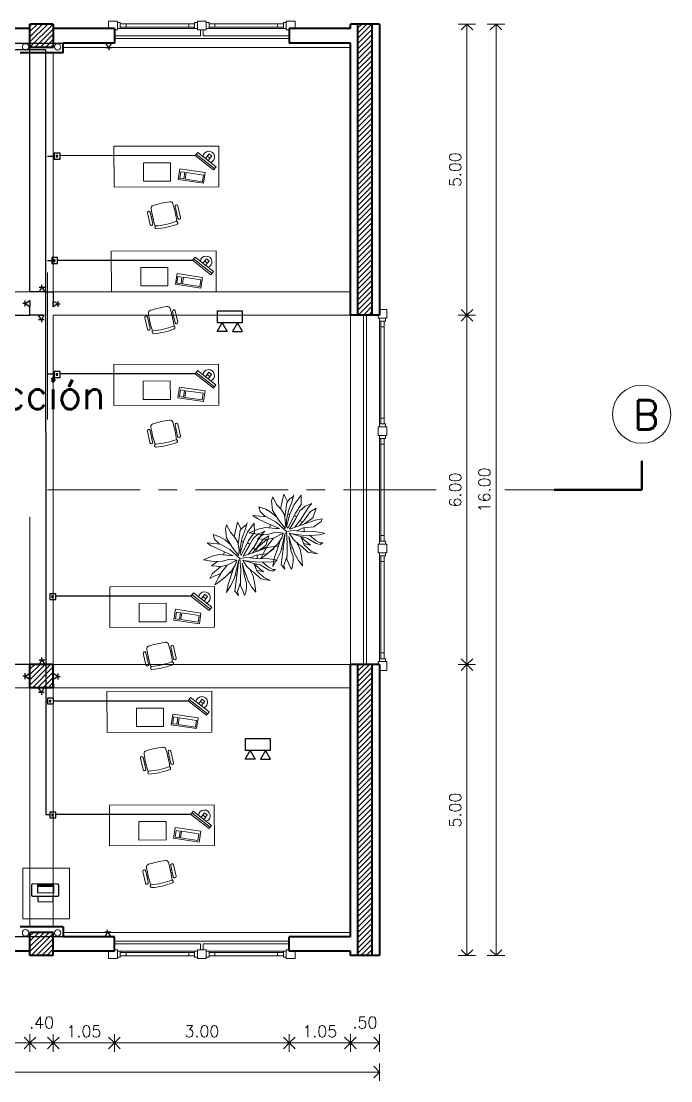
# Model space of a CAD drawing. Extents: x 1009 to 1343, y -172900 to 201.
# Drawn here: x 1128.06 to 1139.21, y 123.59 to 141.79 of the extents above; entities that cross this region are included whole.
import ezdxf

# ---------------------------------------------------------------- set-up
doc = ezdxf.new("R2010")
doc.units = 0
doc.header["$LTSCALE"] = 0.5
doc.linetypes.add('CENTER', pattern=[50.8, 31.75, -6.35, 6.35, -6.35])
doc.layers.get('0').update_dxf_attribs({"linetype": 'CONTINUOUS'})
doc.layers.get('Defpoints').update_dxf_attribs({"linetype": 'CONTINUOUS'})
for name, color, linetype, lineweight in [('Acotaciones', 9, 'CONTINUOUS', 9), ('Carpintería', 55, 'CONTINUOUS', 20), ('Detalles .05', 243, 'CONTINUOUS', 5), ('Detalles 01', 8, 'CONTINUOUS', 9), ('Equipamiento movil', 33, 'CONTINUOUS', 9), ('EQUIPO DE EMERGENCIA', 200, 'CONTINUOUS', 30), ('Muros corte', 7, 'CONTINUOUS', 40), ('Punta 02', 11, 'CONTINUOUS', 20), ('Punta 05', 52, 'CONTINUOUS', 50), ('Tratamiento pisos', 251, 'CONTINUOUS', 9), ('Vidrios', 147, 'CONTINUOUS', 13)]:
    doc.layers.add(name, color=color, linetype=linetype, lineweight=lineweight)
for name, color, linetype in [('Cableado', 100, 'CONTINUOUS'), ('Electricidad', 50, 'CONTINUOUS'), ('GCI-LUZ DE EMERG.LUZ ESTROBOSCOPICA', 12, 'CONTINUOUS')]:
    doc.layers.add(name, color=color, linetype=linetype)
doc.styles.add('Texto 2 mm', font='simplex.shx', dxfattribs={"height": 0.2})
doc.styles.add('Texto 5 mm', font='simplex.shx', dxfattribs={"height": 0.5})
doc.dimstyles.new('Primera línea', dxfattribs={"dimscale": 0, "dimtxt": 0.2, "dimasz": 0.2, "dimexe": 0.15, "dimexo": 0, "dimgap": 0.1, "dimtad": 1, "dimzin": 4, "dimdsep": 46, "dimtxsty": 'Texto 2 mm', "dimblk": 'OPEN90', "dimcen": 2.5, "dimclrd": 256, "dimclre": 256, "dimclrt": 256, "dimadec": 0, "dimazin": 0, "dimtfac": 1, "dimtmove": 2, "dimatfit": 3, "dimldrblk": 'OPEN90', "dimfxl": 1, "dimtolj": 1, "dimtzin": 0, "dimlwd": -1, "dimlwe": -1, "dimarcsym": 0})
doc.dimstyles.new('Segunda línea', dxfattribs={"dimscale": 0, "dimtxt": 0.2, "dimasz": 0.2, "dimexe": 0.15, "dimexo": 0.5, "dimgap": 0.1, "dimtad": 1, "dimzin": 4, "dimdsep": 46, "dimtxsty": 'Texto 2 mm', "dimblk": 'OPEN90', "dimcen": 2.5, "dimclrd": 256, "dimclre": 256, "dimclrt": 256, "dimadec": 0, "dimazin": 0, "dimtfac": 1, "dimtmove": 2, "dimatfit": 3, "dimldrblk": 'OPEN90', "dimfxl": 1, "dimtolj": 1, "dimtzin": 0, "dimlwd": -1, "dimlwe": -1, "dimarcsym": 0})
pattern_1 = [(45, (7.367904, 13.52993), (-0.0449012806, 0.0449012806), [])]

# ---------------------------------------------------------------- blocks, each defined once
blk = doc.blocks.new('_Open90')
at = {"color": 0, "linetype": 'ByBlock', "lineweight": -2}
for p, q in [((0, 0), (-1, 0)), ((-0.5, 0.5), (0, 0)), ((0, 0), (-0.5, -0.5))]:
    blk.add_line(p, q, dxfattribs=at)
blk = doc.blocks.new('*D195')
at = {"layer": 'Acotaciones', "transparency": 16777216}
for p, q in [((1127.114, 124.385), (1127.114, 124.085)), ((1128.214, 124.385), (1128.214, 124.085)), ((1127.314, 124.235), (1128.014, 124.235))]:
    blk.add_line(p, q, dxfattribs=at)
at = {"layer": 'Defpoints', "color": 0, "transparency": 16777216}
for p in [(1127.114, 124.385), (1128.214, 124.385), (1128.214, 124.235)]:
    blk.add_point(p, dxfattribs=at)
at = {"layer": 'Acotaciones', "transparency": 16777216, "xscale": 0.2, "yscale": 0.2, "zscale": 0.2, "rotation": 180}
blk.add_blockref('_Open90', (1127.114, 124.235), dxfattribs=at)
at = {"layer": 'Acotaciones', "transparency": 16777216, "xscale": 0.2, "yscale": 0.2, "zscale": 0.2}
blk.add_blockref('_Open90', (1128.214, 124.235), dxfattribs=at)
at = {"layer": 'Acotaciones', "transparency": 16777216, "insert": (1127.664, 124.435), "char_height": 0.2, "attachment_point": 5, "style": 'Texto 2 mm'}
blk.add_mtext('\\A1;1.10', dxfattribs=at)
blk = doc.blocks.new('*D196')
at = {"layer": 'Acotaciones', "transparency": 16777216}
for p, q in [((1128.614, 124.385), (1128.614, 124.085)), ((1129.664, 124.385), (1129.664, 124.085)), ((1128.814, 124.235), (1129.464, 124.235))]:
    blk.add_line(p, q, dxfattribs=at)
at = {"layer": 'Defpoints', "color": 0, "transparency": 16777216}
for p in [(1128.614, 124.385), (1129.664, 124.385), (1129.664, 124.235)]:
    blk.add_point(p, dxfattribs=at)
at = {"layer": 'Acotaciones', "transparency": 16777216, "xscale": 0.2, "yscale": 0.2, "zscale": 0.2, "rotation": 180}
blk.add_blockref('_Open90', (1128.614, 124.235), dxfattribs=at)
at = {"layer": 'Acotaciones', "transparency": 16777216, "xscale": 0.2, "yscale": 0.2, "zscale": 0.2}
blk.add_blockref('_Open90', (1129.664, 124.235), dxfattribs=at)
at = {"layer": 'Acotaciones', "transparency": 16777216, "insert": (1129.139, 124.435), "char_height": 0.2, "attachment_point": 5, "style": 'Texto 2 mm'}
blk.add_mtext('\\A1;1.05', dxfattribs=at)
blk = doc.blocks.new('*D197')
at = {"layer": 'Acotaciones', "transparency": 16777216}
for p, q in [((1129.664, 124.385), (1129.664, 124.085)), ((1132.664, 124.385), (1132.664, 124.085)), ((1129.864, 124.235), (1132.464, 124.235))]:
    blk.add_line(p, q, dxfattribs=at)
at = {"layer": 'Defpoints', "color": 0, "transparency": 16777216}
for p in [(1129.664, 124.385), (1132.664, 124.385), (1132.664, 124.235)]:
    blk.add_point(p, dxfattribs=at)
at = {"layer": 'Acotaciones', "transparency": 16777216, "xscale": 0.2, "yscale": 0.2, "zscale": 0.2, "rotation": 180}
blk.add_blockref('_Open90', (1129.664, 124.235), dxfattribs=at)
at = {"layer": 'Acotaciones', "transparency": 16777216, "xscale": 0.2, "yscale": 0.2, "zscale": 0.2}
blk.add_blockref('_Open90', (1132.664, 124.235), dxfattribs=at)
at = {"layer": 'Acotaciones', "transparency": 16777216, "insert": (1131.164, 124.435), "char_height": 0.2, "attachment_point": 5, "style": 'Texto 2 mm'}
blk.add_mtext('\\A1;3.00', dxfattribs=at)
blk = doc.blocks.new('*D198')
at = {"layer": 'Acotaciones', "transparency": 16777216}
for p, q in [((1132.664, 124.385), (1132.664, 124.085)), ((1133.714, 124.385), (1133.714, 124.085)), ((1132.864, 124.235), (1133.514, 124.235))]:
    blk.add_line(p, q, dxfattribs=at)
at = {"layer": 'Defpoints', "color": 0, "transparency": 16777216}
for p in [(1132.664, 124.385), (1133.714, 124.385), (1133.714, 124.235)]:
    blk.add_point(p, dxfattribs=at)
at = {"layer": 'Acotaciones', "transparency": 16777216, "xscale": 0.2, "yscale": 0.2, "zscale": 0.2, "rotation": 180}
blk.add_blockref('_Open90', (1132.664, 124.235), dxfattribs=at)
at = {"layer": 'Acotaciones', "transparency": 16777216, "xscale": 0.2, "yscale": 0.2, "zscale": 0.2}
blk.add_blockref('_Open90', (1133.714, 124.235), dxfattribs=at)
at = {"layer": 'Acotaciones', "transparency": 16777216, "insert": (1133.189, 124.435), "char_height": 0.2, "attachment_point": 5, "style": 'Texto 2 mm'}
blk.add_mtext('\\A1;1.05', dxfattribs=at)
blk = doc.blocks.new('*D199')
at = {"layer": 'Acotaciones', "transparency": 16777216}
for p, q in [((1098.214, 123.885), (1098.214, 123.585)), ((1134.214, 123.885), (1134.214, 123.585)), ((1098.414, 123.735), (1134.014, 123.735))]:
    blk.add_line(p, q, dxfattribs=at)
at = {"layer": 'Defpoints', "color": 0, "transparency": 16777216}
for p in [(1098.214, 124.385), (1134.214, 124.385), (1134.214, 123.735)]:
    blk.add_point(p, dxfattribs=at)
at = {"layer": 'Acotaciones', "transparency": 16777216, "xscale": 0.2, "yscale": 0.2, "zscale": 0.2, "rotation": 180}
blk.add_blockref('_Open90', (1098.214, 123.735), dxfattribs=at)
at = {"layer": 'Acotaciones', "transparency": 16777216, "xscale": 0.2, "yscale": 0.2, "zscale": 0.2}
blk.add_blockref('_Open90', (1134.214, 123.735), dxfattribs=at)
at = {"layer": 'Acotaciones', "transparency": 16777216, "insert": (1116.214, 123.935), "char_height": 0.2, "attachment_point": 5, "style": 'Texto 2 mm'}
blk.add_mtext('\\A1;36.00', dxfattribs=at)
blk = doc.blocks.new('*D200')
at = {"layer": 'Acotaciones', "transparency": 16777216}
for p, q in [((1135.564, 130.735), (1135.864, 130.735)), ((1135.714, 125.935), (1135.714, 130.535)), ((1135.564, 125.735), (1135.864, 125.735))]:
    blk.add_line(p, q, dxfattribs=at)
at = {"layer": 'Defpoints', "color": 0, "transparency": 16777216}
for p in [(1135.564, 130.735), (1135.714, 130.735), (1135.564, 125.735)]:
    blk.add_point(p, dxfattribs=at)
at = {"layer": 'Acotaciones', "transparency": 16777216, "xscale": 0.2, "yscale": 0.2, "zscale": 0.2}
for p, rotation in [((1135.714, 130.735), 90), ((1135.714, 125.735), 270)]:
    blk.add_blockref('_Open90', p, dxfattribs=dict(at, rotation=rotation))
at = {"layer": 'Acotaciones', "transparency": 16777216, "insert": (1135.514, 128.235), "char_height": 0.2, "attachment_point": 5, "rotation": 90, "style": 'Texto 2 mm'}
blk.add_mtext('\\A1;5.00', dxfattribs=at)
blk = doc.blocks.new('*D201')
at = {"layer": 'Acotaciones', "transparency": 16777216}
for p, q in [((1135.564, 136.735), (1135.864, 136.735)), ((1135.714, 130.935), (1135.714, 136.535)), ((1135.564, 130.735), (1135.864, 130.735))]:
    blk.add_line(p, q, dxfattribs=at)
at = {"layer": 'Defpoints', "color": 0, "transparency": 16777216}
for p in [(1135.564, 136.735), (1135.714, 136.735), (1135.564, 130.735)]:
    blk.add_point(p, dxfattribs=at)
at = {"layer": 'Acotaciones', "transparency": 16777216, "xscale": 0.2, "yscale": 0.2, "zscale": 0.2}
for p, rotation in [((1135.714, 136.735), 90), ((1135.714, 130.735), 270)]:
    blk.add_blockref('_Open90', p, dxfattribs=dict(at, rotation=rotation))
at = {"layer": 'Acotaciones', "transparency": 16777216, "insert": (1135.514, 133.735), "char_height": 0.2, "attachment_point": 5, "rotation": 90, "style": 'Texto 2 mm'}
blk.add_mtext('\\A1;6.00', dxfattribs=at)
blk = doc.blocks.new('*D202')
at = {"layer": 'Acotaciones', "transparency": 16777216}
for p, q in [((1135.564, 141.735), (1135.864, 141.735)), ((1135.714, 136.935), (1135.714, 141.535)), ((1135.564, 136.735), (1135.864, 136.735))]:
    blk.add_line(p, q, dxfattribs=at)
at = {"layer": 'Defpoints', "color": 0, "transparency": 16777216}
for p in [(1135.564, 141.735), (1135.714, 141.735), (1135.564, 136.735)]:
    blk.add_point(p, dxfattribs=at)
at = {"layer": 'Acotaciones', "transparency": 16777216, "xscale": 0.2, "yscale": 0.2, "zscale": 0.2}
for p, rotation in [((1135.714, 141.735), 90), ((1135.714, 136.735), 270)]:
    blk.add_blockref('_Open90', p, dxfattribs=dict(at, rotation=rotation))
at = {"layer": 'Acotaciones', "transparency": 16777216, "insert": (1135.514, 139.235), "char_height": 0.2, "attachment_point": 5, "rotation": 90, "style": 'Texto 2 mm'}
blk.add_mtext('\\A1;5.00', dxfattribs=at)
blk = doc.blocks.new('*D203')
at = {"layer": 'Acotaciones', "transparency": 16777216}
for p, q in [((1136.064, 141.735), (1136.364, 141.735)), ((1136.214, 125.935), (1136.214, 141.535)), ((1136.064, 125.735), (1136.364, 125.735))]:
    blk.add_line(p, q, dxfattribs=at)
at = {"layer": 'Defpoints', "color": 0, "transparency": 16777216}
for p in [(1135.564, 141.735), (1136.214, 141.735), (1135.564, 125.735)]:
    blk.add_point(p, dxfattribs=at)
at = {"layer": 'Acotaciones', "transparency": 16777216, "xscale": 0.2, "yscale": 0.2, "zscale": 0.2}
for p, rotation in [((1136.214, 141.735), 90), ((1136.214, 125.735), 270)]:
    blk.add_blockref('_Open90', p, dxfattribs=dict(at, rotation=rotation))
at = {"layer": 'Acotaciones', "transparency": 16777216, "insert": (1136.014, 133.735), "char_height": 0.2, "attachment_point": 5, "rotation": 90, "style": 'Texto 2 mm'}
blk.add_mtext('\\A1;16.00', dxfattribs=at)
blk = doc.blocks.new('Planta 1')
for p, q in [((-0.233, 0.595), (-0.254, 0.525)), ((-0.166, 0.461), (-0.233, 0.595)), ((-0.039, 0.64), (-0.099, 0.388)), ((0.024, 0.515), (-0.039, 0.64)), ((0.009, 0.498), (0.057, 0.553)), ((0.057, 0.553), (0.113, 0.595)), ((0.132, 0.627), (0.097, 0.506)), ((0.113, 0.595), (0.132, 0.627)), ((0.137, 0.461), (0.254, 0.622)), ((0.254, 0.622), (0.257, 0.466)), ((-0.35, 0.384), (-0.47, 0.424)), ((-0.47, 0.424), (-0.446, 0.342)), ((-0.259, 0.329), (-0.35, 0.384)), ((-0.254, 0.525), (-0.236, 0.364)), ((-0.236, 0.364), (-0.134, 0.198)), ((-0.084, 0.372), (-0.166, 0.461)), ((-0.033, 0.287), (-0.084, 0.372)), ((-0.027, 0.244), (0.009, 0.498)), ((0.097, 0.506), (0.041, 0.362)), ((0.063, 0.299), (0.137, 0.461)), ((0.257, 0.466), (0.156, 0.317)), ((0.326, 0.436), (0.233, 0.354)), ((0.438, 0.481), (0.326, 0.436)), ((0.326, 0.329), (0.387, 0.426)), ((0.387, 0.426), (0.438, 0.481)), ((0.512, 0.401), (0.416, 0.342)), ((0.456, 0.232), (0.512, 0.401)), ((-0.337, 0.252), (-0.574, 0.277)), ((-0.574, 0.277), (-0.502, 0.222)), ((-0.502, 0.222), (-0.345, 0.15)), ((-0.446, 0.342), (-0.358, 0.254)), ((-0.172, 0.158), (-0.337, 0.252)), ((-0.164, 0.246), (-0.259, 0.329)), ((-0.134, 0.198), (-0.021, 0.051)), ((-0.012, 0.145), (-0.033, 0.287)), ((0.041, 0.362), (0.004, 0.193)), ((0.004, 0.087), (0.063, 0.299)), ((0.004, 0.193), (0.004, 0.087)), ((0.156, 0.317), (0.026, 0.055)), ((0.164, 0.225), (0.102, 0.113)), ((0.149, 0.072), (0.246, 0.198)), ((0.233, 0.354), (0.164, 0.225)), ((0.246, 0.198), (0.326, 0.329)), ((0.496, 0.195), (0.257, 0.111)), ((0.416, 0.342), (0.297, 0.18)), ((0.315, 0.131), (0.456, 0.232)), ((0.616, 0.217), (0.496, 0.195)), ((0.597, 0.173), (0.616, 0.217)), ((-0.483, 0.039), (-0.637, -0.021)), ((-0.361, 0.068), (-0.483, 0.039)), ((-0.177, 0.051), (-0.361, 0.068)), ((-0.345, 0.15), (-0.116, 0.05)), ((-0.116, 0.05), (-0.177, 0.051)), ((0.002, 0.002), (-0.172, 0.158)), ((-0.021, 0.051), (-0.012, 0.145)), ((0.002, 0.002), (0.121, 0.019)), ((0.017, -0.2), (0.002, 0.002)), ((0.026, 0.055), (0.004, 0.087)), ((0.102, 0.113), (0.058, 0.039)), ((0.257, 0.111), (0.058, 0.039)), ((0.121, 0.019), (0.347, -0.006)), ((0.182, 0.012), (0.291, 0.061)), ((0.297, 0.18), (0.22, 0.096)), ((0.291, 0.061), (0.475, 0.081)), ((0.475, 0.081), (0.597, 0.173)), ((-0.637, -0.021), (-0.464, -0.053)), ((-0.394, -0.051), (-0.496, -0.128)), ((-0.496, -0.128), (-0.331, -0.138)), ((-0.331, -0.138), (-0.486, -0.267)), ((-0.464, -0.053), (-0.302, -0.048)), ((-0.331, -0.138), (-0.22, -0.115)), ((-0.22, -0.115), (-0.318, -0.232)), ((-0.302, -0.048), (-0.172, -0.011)), ((-0.053, -0.03), (-0.22, -0.115)), ((-0.172, -0.011), (-0.053, -0.03)), ((-0.097, -0.141), (-0.164, -0.334)), ((-0.142, -0.212), (-0.076, -0.108)), ((-0.092, -0.346), (-0.019, -0.022)), ((-0.076, -0.108), (-0.053, -0.03)), ((-0.068, -0.438), (-0.019, -0.022)), ((0.043, -0.084), (0.081, -0.319)), ((0.084, -0.22), (0.043, -0.084)), ((0.051, -0.031), (0.249, -0.086)), ((0.124, -0.138), (0.051, -0.031)), ((0.27, -0.061), (0.062, -0.034)), ((0.209, -0.215), (0.124, -0.138)), ((0.249, -0.086), (0.307, -0.227)), ((0.358, -0.113), (0.249, -0.086)), ((0.257, -0.103), (0.416, -0.237)), ((0.414, -0.066), (0.27, -0.061)), ((0.347, -0.006), (0.48, -0.001)), ((0.512, -0.207), (0.358, -0.113)), ((0.401, -0.065), (0.507, -0.153)), ((0.566, -0.056), (0.414, -0.066)), ((0.48, -0.001), (0.627, -0.023)), ((0.507, -0.153), (0.584, -0.195)), ((0.659, -0.036), (0.566, -0.056)), ((0.627, -0.023), (0.659, -0.036)), ((-0.486, -0.267), (-0.528, -0.349)), ((-0.528, -0.349), (-0.462, -0.317)), ((-0.462, -0.317), (-0.334, -0.262)), ((-0.374, -0.336), (-0.438, -0.461)), ((-0.318, -0.232), (-0.374, -0.336)), ((-0.369, -0.416), (-0.246, -0.317)), ((-0.246, -0.317), (-0.142, -0.212)), ((-0.164, -0.334), (-0.206, -0.458)), ((-0.161, -0.483), (-0.092, -0.346)), ((0.012, -0.475), (0.015, -0.354)), ((0.015, -0.354), (0.017, -0.2)), ((0.081, -0.319), (0.121, -0.428)), ((0.11, -0.294), (0.084, -0.22)), ((0.14, -0.379), (0.11, -0.294)), ((0.174, -0.184), (0.238, -0.304)), ((0.259, -0.254), (0.209, -0.215)), ((0.238, -0.304), (0.265, -0.456)), ((0.371, -0.356), (0.259, -0.254)), ((0.416, -0.237), (0.299, -0.208)), ((0.307, -0.227), (0.43, -0.336)), ((0.536, -0.386), (0.371, -0.356)), ((0.43, -0.336), (0.536, -0.386)), ((0.584, -0.222), (0.512, -0.207)), ((0.584, -0.195), (0.629, -0.192)), ((0.629, -0.192), (0.584, -0.222)), ((-0.438, -0.461), (-0.369, -0.416)), ((-0.206, -0.458), (-0.233, -0.6)), ((-0.233, -0.6), (-0.161, -0.483)), ((-0.086, -0.572), (-0.068, -0.438)), ((0.013, -0.425), (-0.041, -0.58)), ((0.057, -0.582), (0.012, -0.475)), ((0.116, -0.515), (0.1, -0.617)), ((0.121, -0.428), (0.116, -0.515)), ((0.209, -0.5), (0.14, -0.379)), ((0.281, -0.59), (0.209, -0.5)), ((0.265, -0.456), (0.281, -0.59)), ((-0.023, -0.649), (-0.086, -0.572)), ((-0.041, -0.58), (-0.023, -0.649)), ((0.084, -0.649), (0.057, -0.582)), ((0.1, -0.617), (0.084, -0.649))]:
    blk.add_line(p, q)
at = {"layer": 'Detalles .05'}
for start, end in [(125.0386, 125.0807), (79.6774, 86.207), (55.7777, 65.1238), (29.6412, 39.1255), (157.2574, 168.4231), (359.4429, 11.7162), (335.4998, 341.0401), (233.5733, 240.8096), (253.2847, 258.683), (283.2227, 289.1148), (309.5647, 313.1025)]:
    blk.add_arc((0.008, 0.001), 0.3, start, end, dxfattribs=at)
blk = doc.blocks.new('RECTANG')
for p, q in [((1, 1), (0, 1)), ((0, 1), (0, 0)), ((1, 0), (1, 1)), ((0, 0), (1, 0))]:
    blk.add_line(p, q)
blk = doc.blocks.new('KEYBOARD', base_point=(60, 294))
for p, xscale, yscale, zscale in [((60, 294), 19, 8, 19), ((61, 295), 13, 5, 13), ((75, 295), 3, 5, 3)]:
    blk.add_blockref('RECTANG', p, dxfattribs=dict(xscale=xscale, yscale=yscale, zscale=zscale))
blk = doc.blocks.new('Silla 1')
at = {"layer": 'Equipamiento movil'}
for p, q in [((-0.113, 0.266), (0.03, 0.409)), ((0.064, 0.375), (-0.079, 0.232)), ((-0.025, 0.286), (-0.009, 0.269)), ((0.01, 0.321), (0.027, 0.305)), ((0.232, -0.079), (0.375, 0.064)), ((0.409, 0.03), (0.266, -0.113)), ((0.305, 0.027), (0.321, 0.01)), ((0.269, -0.009), (0.286, -0.025))]:
    blk.add_line(p, q, dxfattribs=at)
for centre, radius, start, end in [((1.406, -1.127), 1.988, 130.2245, 139.1817), ((0.047, 0.392), 0.0242, 315, 135), ((0.147, 0.396), 0.0255, 61.3631, 224.3749), ((-0.654, -0.654), 1.296, 37.1584, 52.8416), ((-0.651, -0.651), 1.342, 37.131, 52.869), ((-0.096, 0.249), 0.0242, 135, 315), ((-0.061, 0.139), 0.0505, 139.1817, 220.8183), ((1.406, 1.406), 1.988, 220.8183, 229.1817), ((-1.127, 1.406), 1.988, 310.8183, 319.7755), ((0.392, 0.047), 0.0242, 315, 135), ((0.396, 0.147), 0.0255, 225.6251, 28.6369), ((0.139, -0.061), 0.0505, 229.1817, 310.8183), ((0.249, -0.096), 0.0242, 135, 315)]:
    blk.add_arc(centre, radius, start, end, dxfattribs=at)
blk = doc.blocks.new('A$C04752EFD')
at = {"layer": 'GCI-LUZ DE EMERG.LUZ ESTROBOSCOPICA', "color": 1}
blk.add_lwpolyline([(-0.177, -0.173), (-0.177, 0), (0.177, 0), (0.177, -0.173)], close=True, dxfattribs=at)
at = {"layer": 'GCI-LUZ DE EMERG.LUZ ESTROBOSCOPICA'}
for points in [[(0.177, -0.173), (-0.177, -0.173), (-0.177, 0), (0.177, 0)], [(-0.109, -0.173), (-0.038, -0.297), (-0.18, -0.297)], [(0.109, -0.173), (0.038, -0.297), (0.18, -0.297)]]:
    blk.add_lwpolyline(points, close=True, dxfattribs=at)

msp = doc.modelspace()

# ---------------------------------------------------------------- hatches: boundary and pattern name
at = {"layer": 'Detalles 01'}
h = msp.add_hatch(dxfattribs=at)
h.set_pattern_fill('ANSI31', color=256, scale=0.02, style=0)
h.set_pattern_definition(pattern_1)
h.paths.add_polyline_path([(1128.614, 141.735), (1128.214, 141.735), (1128.214, 141.335), (1128.614, 141.335)])
h = msp.add_hatch(dxfattribs=at)
h.set_pattern_fill('ANSI31', color=256, scale=0.02, style=0)
h.set_pattern_definition(pattern_1)
h.paths.add_polyline_path([(1133.844, 136.735), (1134.084, 136.735), (1134.084, 141.735), (1133.844, 141.735)])
h = msp.add_hatch(dxfattribs=at)
h.set_pattern_fill('ANSI31', color=256, scale=0.02, style=0)
h.set_pattern_definition(pattern_1)
h.paths.add_polyline_path([(1128.214, 130.735), (1128.214, 130.335), (1128.614, 130.335), (1128.614, 130.735)])
h = msp.add_hatch(dxfattribs=at)
h.set_pattern_fill('ANSI31', color=256, scale=0.02, style=0)
h.set_pattern_definition(pattern_1)
h.paths.add_polyline_path([(1134.084, 130.735), (1133.844, 130.735), (1133.844, 125.735), (1134.084, 125.735)])
h = msp.add_hatch(dxfattribs=at)
h.set_pattern_fill('ANSI31', color=256, scale=0.02, style=0)
h.set_pattern_definition(pattern_1)
h.paths.add_polyline_path([(1128.214, 125.735), (1128.614, 125.735), (1128.614, 126.135), (1128.214, 126.135)])

# ---------------------------------------------------------------- linework, layer by layer
at = {"layer": 'Acotaciones'}
for p, q in [((1128.214, 124.235), (1128.314, 124.335)), ((1128.614, 124.235), (1128.514, 124.335)), ((1133.714, 124.235), (1133.814, 124.335)), ((1134.214, 124.235), (1134.114, 124.335)), ((1134.214, 124.385), (1134.214, 124.085)), ((1128.214, 124.235), (1128.614, 124.235)), ((1128.314, 124.135), (1128.214, 124.235)), ((1128.514, 124.135), (1128.614, 124.235)), ((1133.714, 124.235), (1134.214, 124.235)), ((1133.814, 124.135), (1133.714, 124.235)), ((1134.114, 124.135), (1134.214, 124.235))]:
    msp.add_line(p, q, dxfattribs=at)
at = {"layer": 'Cableado'}
for p, q in [((1100.721, 141.295), (1128.481, 141.297)), ((1128.481, 141.297), (1128.485, 128.16)), ((1128.512, 139.468), (1128.631, 139.468)), ((1128.731, 139.518), (1128.631, 139.518)), ((1128.631, 139.518), (1128.631, 139.418)), ((1128.631, 139.418), (1128.731, 139.418)), ((1128.731, 139.418), (1128.731, 139.518)), ((1131.051, 139.477), (1128.731, 139.475)), ((1128.512, 137.674), (1128.589, 137.674)), ((1128.689, 137.724), (1128.589, 137.724)), ((1128.589, 137.724), (1128.589, 137.624)), ((1128.589, 137.624), (1128.689, 137.624)), ((1128.689, 137.624), (1128.689, 137.724)), ((1131.005, 137.674), (1128.689, 137.674)), ((1128.512, 135.726), (1128.631, 135.726)), ((1128.731, 135.767), (1128.631, 135.767)), ((1128.631, 135.767), (1128.631, 135.667)), ((1128.631, 135.667), (1128.731, 135.667)), ((1128.731, 135.667), (1128.731, 135.767)), ((1131.047, 135.729), (1128.731, 135.729)), ((1128.657, 131.952), (1128.557, 131.952)), ((1128.557, 131.952), (1128.557, 131.852)), ((1128.657, 131.852), (1128.657, 131.952)), ((1128.557, 131.852), (1128.657, 131.852)), ((1130.976, 131.911), (1128.657, 131.908)), ((1128.615, 130.158), (1128.515, 130.158)), ((1128.515, 130.158), (1128.515, 130.058)), ((1128.615, 130.058), (1128.615, 130.158)), ((1128.485, 130.108), (1128.515, 130.108)), ((1128.515, 130.058), (1128.615, 130.058)), ((1130.931, 130.108), (1128.615, 130.108)), ((1128.485, 128.16), (1128.557, 128.16)), ((1128.657, 128.201), (1128.557, 128.201)), ((1128.557, 128.201), (1128.557, 128.101)), ((1128.657, 128.101), (1128.657, 128.201)), ((1130.973, 128.162), (1128.657, 128.162)), ((1128.557, 128.101), (1128.657, 128.101))]:
    msp.add_line(p, q, dxfattribs=at)
msp.add_lwpolyline([(1128.683, 126.751), (1128.265, 126.753, -0.414214), (1128.247, 126.771), (1128.248, 126.954, -0.414214), (1128.266, 126.972), (1128.683, 126.97, -0.414214), (1128.701, 126.952), (1128.701, 126.769, -0.414214)], format="xyb", close=True, dxfattribs=at)
for points in [[(1128.616, 126.93), (1128.346, 126.931), (1128.346, 126.959), (1128.616, 126.958)], [(1128.615, 126.81), (1128.346, 126.812), (1128.346, 126.931), (1128.616, 126.93)], [(1128.614, 126.751), (1128.351, 126.752), (1128.35, 126.662), (1128.614, 126.66)]]:
    msp.add_lwpolyline(points, close=True, dxfattribs=at)
at = {"layer": 'Carpintería'}
for p, q in [((1129.714, 141.785), (1129.564, 141.785)), ((1129.564, 141.785), (1129.564, 141.66)), ((1129.714, 141.785), (1129.714, 141.635)), ((1131.239, 141.785), (1131.089, 141.785)), ((1131.089, 141.785), (1131.089, 141.635)), ((1131.239, 141.785), (1131.239, 141.635)), ((1132.614, 141.785), (1132.614, 141.635)), ((1132.614, 141.785), (1132.764, 141.785)), ((1132.764, 141.785), (1132.764, 141.66)), ((1129.714, 141.635), (1129.664, 141.635)), ((1129.714, 141.76), (1129.764, 141.76)), ((1129.764, 141.66), (1129.714, 141.66)), ((1129.764, 141.76), (1129.764, 141.66)), ((1129.764, 141.74), (1131.039, 141.74)), ((1129.764, 141.68), (1131.039, 141.68)), ((1129.864, 141.74), (1129.864, 141.68)), ((1130.939, 141.74), (1130.939, 141.68)), ((1131.089, 141.76), (1131.039, 141.76)), ((1131.039, 141.66), (1131.039, 141.76)), ((1131.039, 141.66), (1131.089, 141.66)), ((1131.239, 141.635), (1131.089, 141.635)), ((1131.239, 141.76), (1131.289, 141.76)), ((1131.289, 141.66), (1131.239, 141.66)), ((1131.289, 141.76), (1131.289, 141.66)), ((1131.289, 141.74), (1132.564, 141.74)), ((1131.289, 141.68), (1132.564, 141.68)), ((1131.389, 141.74), (1131.389, 141.68)), ((1132.464, 141.74), (1132.464, 141.68)), ((1132.564, 141.76), (1132.564, 141.66)), ((1132.614, 141.76), (1132.564, 141.76)), ((1132.564, 141.66), (1132.614, 141.66)), ((1132.614, 141.635), (1132.664, 141.635)), ((1134.189, 136.735), (1134.189, 136.685)), ((1134.339, 136.685), (1134.189, 136.685)), ((1134.339, 136.835), (1134.214, 136.835)), ((1134.214, 136.685), (1134.214, 136.635)), ((1134.314, 136.685), (1134.314, 136.635)), ((1134.339, 136.835), (1134.339, 136.685)), ((1134.314, 136.635), (1134.214, 136.635)), ((1134.234, 134.868), (1134.234, 136.635)), ((1134.294, 136.535), (1134.234, 136.535)), ((1134.294, 134.868), (1134.294, 136.635)), ((1134.214, 134.818), (1134.214, 134.868)), ((1134.214, 134.868), (1134.314, 134.868)), ((1134.234, 134.968), (1134.294, 134.968)), ((1134.314, 134.868), (1134.314, 134.818)), ((1134.189, 134.818), (1134.189, 134.668)), ((1134.189, 134.818), (1134.339, 134.818)), ((1134.339, 134.818), (1134.339, 134.668)), ((1134.189, 134.668), (1134.339, 134.668)), ((1134.214, 134.668), (1134.214, 134.618)), ((1134.314, 134.618), (1134.214, 134.618)), ((1134.234, 132.852), (1134.234, 134.618)), ((1134.294, 134.518), (1134.234, 134.518)), ((1134.294, 132.852), (1134.294, 134.618)), ((1134.314, 134.668), (1134.314, 134.618)), ((1134.234, 132.952), (1134.294, 132.952)), ((1134.189, 132.802), (1134.189, 132.652)), ((1134.189, 132.802), (1134.339, 132.802)), ((1134.214, 132.802), (1134.214, 132.852)), ((1134.214, 132.852), (1134.314, 132.852)), ((1134.314, 132.852), (1134.314, 132.802)), ((1134.339, 132.802), (1134.339, 132.652)), ((1134.189, 132.652), (1134.339, 132.652)), ((1134.214, 132.652), (1134.214, 132.602)), ((1134.314, 132.602), (1134.214, 132.602)), ((1134.234, 130.835), (1134.234, 132.602)), ((1134.294, 132.502), (1134.234, 132.502)), ((1134.294, 130.835), (1134.294, 132.602)), ((1134.314, 132.652), (1134.314, 132.602)), ((1134.234, 130.935), (1134.294, 130.935)), ((1134.339, 130.785), (1134.189, 130.785)), ((1134.189, 130.785), (1134.189, 130.735)), ((1134.214, 130.785), (1134.214, 130.835)), ((1134.214, 130.835), (1134.314, 130.835)), ((1134.314, 130.835), (1134.314, 130.785)), ((1134.339, 130.785), (1134.339, 130.635)), ((1134.339, 130.635), (1134.214, 130.635)), ((1129.564, 125.685), (1129.564, 125.81)), ((1129.714, 125.835), (1129.664, 125.835)), ((1129.714, 125.685), (1129.714, 125.835)), ((1129.764, 125.81), (1129.714, 125.81)), ((1129.764, 125.71), (1129.764, 125.81)), ((1129.764, 125.79), (1131.039, 125.79)), ((1129.864, 125.73), (1129.864, 125.79)), ((1130.939, 125.73), (1130.939, 125.79)), ((1131.039, 125.81), (1131.039, 125.71)), ((1131.039, 125.81), (1131.089, 125.81)), ((1131.239, 125.835), (1131.089, 125.835)), ((1131.089, 125.685), (1131.089, 125.835)), ((1131.239, 125.685), (1131.239, 125.835)), ((1131.289, 125.81), (1131.239, 125.81)), ((1131.289, 125.71), (1131.289, 125.81)), ((1131.289, 125.79), (1132.564, 125.79)), ((1131.389, 125.73), (1131.389, 125.79)), ((1132.464, 125.73), (1132.464, 125.79)), ((1132.564, 125.71), (1132.564, 125.81)), ((1132.564, 125.81), (1132.614, 125.81)), ((1132.614, 125.685), (1132.614, 125.835)), ((1132.614, 125.835), (1132.664, 125.835)), ((1132.764, 125.685), (1132.764, 125.81)), ((1129.714, 125.685), (1129.564, 125.685)), ((1129.714, 125.71), (1129.764, 125.71)), ((1129.764, 125.73), (1131.039, 125.73)), ((1131.089, 125.71), (1131.039, 125.71)), ((1131.239, 125.685), (1131.089, 125.685)), ((1131.239, 125.71), (1131.289, 125.71)), ((1131.289, 125.73), (1132.564, 125.73)), ((1132.614, 125.71), (1132.564, 125.71)), ((1132.614, 125.685), (1132.764, 125.685))]:
    msp.add_line(p, q, dxfattribs=at)
at = {"layer": 'Detalles 01'}
for p, q in [((1131.039, 141.66), (1129.764, 141.66)), ((1131.139, 141.635), (1131.139, 141.535)), ((1131.189, 141.635), (1131.189, 141.535)), ((1132.564, 141.66), (1131.289, 141.66)), ((1131.139, 141.535), (1129.664, 141.535)), ((1132.664, 141.485), (1129.664, 141.485)), ((1132.664, 141.535), (1131.189, 141.535)), ((1133.939, 136.735), (1133.939, 130.735)), ((1133.989, 136.735), (1133.989, 130.735)), ((1134.214, 136.635), (1134.214, 134.868)), ((1134.214, 134.618), (1134.214, 132.852)), ((1134.214, 132.602), (1134.214, 130.835)), ((1132.664, 125.985), (1129.664, 125.985)), ((1131.139, 125.935), (1129.664, 125.935)), ((1131.039, 125.81), (1129.764, 125.81)), ((1131.139, 125.835), (1131.139, 125.935)), ((1132.664, 125.935), (1131.189, 125.935)), ((1131.189, 125.835), (1131.189, 125.935)), ((1132.564, 125.81), (1131.289, 125.81))]:
    msp.add_line(p, q, dxfattribs=at)
at = {"layer": 'Detalles 01', "linetype": 'CENTER', "ltscale": 0.1}
for p, q in [((1128.517, 133.735), (1135.232, 133.735)), ((1136.363, 133.735), (1137.214, 133.735))]:
    msp.add_line(p, q, dxfattribs=at)
at = {"layer": 'Detalles 01'}
for centre in [(1128.138, 141.343), (1128.689, 141.343), (1128.138, 126.127), (1128.689, 126.127)]:
    msp.add_circle(centre, 0.055, dxfattribs=at)
at = {"layer": 'Electricidad'}
for p, q in [((1127.262, 141.41), (1129.515, 141.41)), ((1128.214, 137.135), (1128.214, 141.41)), ((1129.615, 141.329), (1129.514, 141.329)), ((1129.567, 141.329), (1129.515, 141.41)), ((1129.567, 141.329), (1129.615, 141.41)), ((1129.567, 141.329), (1129.567, 141.289)), ((1128.419, 137.216), (1128.419, 137.256)), ((1128.371, 137.135), (1128.214, 137.135)), ((1128.371, 137.216), (1128.472, 137.216)), ((1128.419, 137.216), (1128.371, 137.135)), ((1128.419, 137.216), (1128.471, 137.135)), ((1128.471, 137.135), (1128.614, 137.135)), ((1128.614, 137.135), (1128.614, 136.979)), ((1128.133, 136.934), (1128.093, 136.934)), ((1128.133, 136.886), (1128.133, 136.987)), ((1128.133, 136.934), (1128.214, 136.987)), ((1128.133, 136.934), (1128.214, 136.886)), ((1128.214, 136.735), (1128.214, 136.886)), ((1128.694, 136.931), (1128.614, 136.979)), ((1128.614, 136.979), (1128.614, 136.879)), ((1128.694, 136.931), (1128.614, 136.879)), ((1128.694, 136.979), (1128.694, 136.878)), ((1128.694, 136.931), (1128.734, 136.931)), ((1128.36, 136.735), (1128.214, 136.735)), ((1128.412, 136.654), (1128.36, 136.735)), ((1128.46, 136.735), (1128.36, 136.735)), ((1128.412, 136.654), (1128.46, 136.735)), ((1128.46, 136.654), (1128.359, 136.654)), ((1128.412, 136.654), (1128.412, 136.614)), ((1128.214, 130.735), (1120.139, 130.735)), ((1128.214, 130.735), (1128.37, 130.735)), ((1128.37, 130.816), (1128.471, 130.816)), ((1128.418, 130.816), (1128.37, 130.735)), ((1128.418, 130.816), (1128.418, 130.856)), ((1128.418, 130.816), (1128.47, 130.735)), ((1128.47, 130.735), (1128.614, 130.735)), ((1128.614, 130.735), (1128.613, 130.58)), ((1128.132, 130.534), (1128.092, 130.534)), ((1128.132, 130.486), (1128.132, 130.588)), ((1128.132, 130.534), (1128.213, 130.587)), ((1128.132, 130.534), (1128.213, 130.486)), ((1128.693, 130.532), (1128.613, 130.58)), ((1128.613, 130.58), (1128.614, 130.48)), ((1128.693, 130.532), (1128.613, 130.479)), ((1128.693, 130.58), (1128.693, 130.478)), ((1128.693, 130.532), (1128.733, 130.532)), ((1128.214, 130.335), (1128.213, 130.486)), ((1128.359, 130.335), (1128.214, 130.335)), ((1128.411, 130.254), (1128.359, 130.335)), ((1128.46, 130.335), (1128.359, 130.335)), ((1128.411, 130.254), (1128.46, 130.335)), ((1128.615, 130.335), (1128.46, 130.335)), ((1128.614, 130.48), (1128.615, 130.335)), ((1128.46, 130.254), (1128.358, 130.254)), ((1128.411, 130.254), (1128.411, 130.214)), ((1129.498, 126.141), (1129.6, 126.141)), ((1129.546, 126.141), (1129.498, 126.06)), ((1129.546, 126.141), (1129.546, 126.181)), ((1129.546, 126.141), (1129.599, 126.06)), ((1129.498, 126.06), (1127.268, 126.06))]:
    msp.add_line(p, q, dxfattribs=at)
at = {"layer": 'Electricidad', "ltscale": 2}
msp.add_line((1120.139, 136.735), (1128.214, 136.735), dxfattribs=at)
at = {"layer": 'Electricidad'}
for points in [[(1129.515, 141.41), (1129.615, 141.41)], [(1128.471, 137.135), (1128.371, 137.135)], [(1128.214, 136.987), (1128.214, 136.886)], [(1128.614, 136.879), (1128.614, 136.979)], [(1128.36, 136.735), (1128.46, 136.735)], [(1128.47, 130.735), (1128.37, 130.735)], [(1128.213, 130.587), (1128.213, 130.486)], [(1128.613, 130.479), (1128.613, 130.58)], [(1128.359, 130.335), (1128.46, 130.335)], [(1129.599, 126.06), (1129.498, 126.06)]]:
    msp.add_lwpolyline(points, dxfattribs=at)
at = {"layer": 'Equipamiento movil'}
for p, q in [((1131.456, 139.641), (1129.656, 139.636)), ((1129.656, 139.636), (1129.658, 138.936)), ((1131.458, 138.941), (1131.456, 139.641)), ((1131.051, 139.477), (1131.094, 139.532)), ((1131.366, 139.231), (1131.051, 139.477)), ((1131.384, 139.254), (1131.069, 139.501)), ((1131.094, 139.532), (1131.409, 139.286)), ((1131.228, 139.427), (1131.288, 139.505)), ((1131.258, 139.467), (1131.306, 139.43)), ((1131.275, 139.39), (1131.335, 139.468)), ((1131.335, 139.468), (1131.288, 139.505)), ((1130.161, 139.352), (1130.627, 139.354)), ((1130.162, 139.036), (1130.161, 139.352)), ((1130.627, 139.354), (1130.628, 139.037)), ((1131.409, 139.286), (1131.366, 139.231)), ((1129.658, 138.936), (1131.458, 138.941)), ((1130.628, 139.037), (1130.162, 139.036)), ((1131.409, 137.841), (1129.609, 137.836)), ((1129.609, 137.836), (1129.611, 137.136)), ((1131.411, 137.141), (1131.409, 137.841)), ((1131.003, 137.678), (1131.047, 137.733)), ((1131.318, 137.431), (1131.003, 137.678)), ((1131.337, 137.455), (1131.022, 137.701)), ((1131.047, 137.733), (1131.362, 137.486)), ((1131.18, 137.628), (1131.241, 137.705)), ((1131.211, 137.667), (1131.259, 137.63)), ((1131.228, 137.591), (1131.288, 137.668)), ((1131.288, 137.668), (1131.241, 137.705)), ((1130.114, 137.553), (1130.58, 137.554)), ((1130.115, 137.237), (1130.114, 137.553)), ((1130.58, 137.554), (1130.581, 137.238)), ((1131.362, 137.486), (1131.318, 137.431)), ((1130.581, 137.238), (1130.115, 137.237)), ((1129.611, 137.136), (1131.411, 137.141)), ((1131.452, 135.892), (1129.652, 135.887)), ((1129.652, 135.887), (1129.654, 135.187)), ((1131.047, 135.729), (1131.09, 135.784)), ((1131.09, 135.784), (1131.405, 135.537)), ((1131.454, 135.192), (1131.452, 135.892)), ((1130.158, 135.604), (1130.623, 135.605)), ((1130.158, 135.288), (1130.158, 135.604)), ((1130.623, 135.605), (1130.624, 135.289)), ((1131.362, 135.482), (1131.047, 135.729)), ((1131.38, 135.506), (1131.065, 135.752)), ((1131.224, 135.679), (1131.284, 135.756)), ((1131.255, 135.718), (1131.302, 135.681)), ((1131.271, 135.642), (1131.332, 135.719)), ((1131.332, 135.719), (1131.284, 135.756)), ((1131.405, 135.537), (1131.362, 135.482)), ((1130.624, 135.289), (1130.158, 135.288)), ((1129.654, 135.187), (1131.454, 135.192)), ((1131.382, 132.074), (1129.582, 132.069)), ((1129.582, 132.069), (1129.584, 131.369)), ((1130.976, 131.911), (1131.02, 131.966)), ((1131.02, 131.966), (1131.335, 131.719)), ((1131.384, 131.374), (1131.382, 132.074)), ((1130.087, 131.786), (1130.553, 131.787)), ((1130.088, 131.47), (1130.087, 131.786)), ((1130.553, 131.787), (1130.554, 131.471)), ((1131.292, 131.664), (1130.976, 131.911)), ((1131.31, 131.688), (1130.995, 131.934)), ((1131.154, 131.861), (1131.214, 131.938)), ((1131.184, 131.9), (1131.232, 131.863)), ((1131.201, 131.824), (1131.261, 131.901)), ((1131.261, 131.901), (1131.214, 131.938)), ((1131.335, 131.719), (1131.292, 131.664)), ((1130.554, 131.471), (1130.088, 131.47)), ((1129.584, 131.369), (1131.384, 131.374)), ((1131.335, 130.275), (1129.535, 130.27)), ((1129.535, 130.27), (1129.537, 129.57)), ((1130.929, 130.111), (1130.972, 130.166)), ((1131.263, 129.888), (1130.948, 130.135)), ((1130.972, 130.166), (1131.287, 129.92)), ((1131.106, 130.062), (1131.167, 130.139)), ((1131.214, 130.102), (1131.167, 130.139)), ((1131.337, 129.575), (1131.335, 130.275)), ((1130.04, 129.987), (1130.506, 129.988)), ((1130.041, 129.67), (1130.04, 129.987)), ((1130.506, 129.988), (1130.507, 129.672)), ((1131.244, 129.865), (1130.929, 130.111)), ((1131.137, 130.101), (1131.184, 130.064)), ((1131.154, 130.025), (1131.214, 130.102)), ((1131.287, 129.92), (1131.244, 129.865)), ((1130.507, 129.672), (1130.041, 129.67)), ((1129.537, 129.57), (1131.337, 129.575)), ((1131.378, 128.326), (1129.578, 128.321)), ((1129.578, 128.321), (1129.58, 127.621)), ((1131.38, 127.626), (1131.378, 128.326)), ((1130.973, 128.162), (1131.016, 128.217)), ((1131.288, 127.916), (1130.973, 128.162)), ((1131.306, 127.94), (1130.991, 128.186)), ((1131.016, 128.217), (1131.331, 127.971)), ((1131.15, 128.113), (1131.21, 128.19)), ((1131.181, 128.152), (1131.228, 128.115)), ((1131.197, 128.076), (1131.258, 128.153)), ((1131.258, 128.153), (1131.21, 128.19)), ((1130.083, 128.038), (1130.549, 128.039)), ((1130.084, 127.721), (1130.083, 128.038)), ((1130.549, 128.039), (1130.55, 127.723)), ((1131.331, 127.971), (1131.288, 127.916)), ((1129.58, 127.621), (1131.38, 127.626)), ((1130.55, 127.723), (1130.084, 127.721)), ((1128.09, 127.238), (1128.09, 126.366)), ((1128.09, 127.238), (1128.89, 127.238)), ((1128.89, 126.366), (1128.89, 127.238)), ((1128.09, 126.366), (1128.89, 126.366))]:
    msp.add_line(p, q, dxfattribs=at)
for centre in [(1131.284, 139.451), (1131.237, 137.651), (1131.28, 135.702), (1131.21, 131.884), (1131.163, 130.085), (1131.206, 128.136)]:
    msp.add_arc(centre, 0.1, 289.8511, 174.0791, dxfattribs=at)
at = {"layer": 'Muros corte'}
for p, q in [((1128.214, 141.66), (1127.114, 141.66)), ((1128.614, 141.735), (1128.214, 141.735)), ((1128.214, 141.335), (1128.214, 141.735)), ((1128.614, 141.735), (1128.614, 141.335)), ((1129.664, 141.66), (1128.614, 141.66)), ((1129.664, 141.66), (1129.664, 141.41)), ((1133.714, 141.66), (1132.664, 141.66)), ((1132.664, 141.66), (1132.664, 141.41)), ((1134.214, 141.735), (1133.714, 141.735)), ((1133.714, 141.66), (1133.714, 141.735)), ((1133.844, 136.735), (1133.844, 141.735)), ((1134.084, 141.735), (1134.084, 136.735)), ((1134.214, 141.735), (1134.214, 136.735)), ((1128.784, 141.24), (1128.044, 141.24)), ((1128.614, 141.335), (1128.214, 141.335)), ((1129.664, 141.41), (1128.784, 141.41)), ((1128.784, 141.24), (1128.784, 141.41)), ((1133.714, 141.41), (1132.664, 141.41)), ((1133.714, 136.735), (1133.714, 141.41)), ((1134.214, 136.735), (1133.714, 136.735)), ((1134.039, 136.735), (1133.889, 136.735)), ((1128.614, 130.735), (1128.214, 130.735)), ((1128.214, 130.335), (1128.214, 130.735)), ((1128.614, 130.335), (1128.614, 130.735)), ((1134.214, 130.735), (1133.714, 130.735)), ((1133.714, 126.06), (1133.714, 130.735)), ((1133.844, 125.735), (1133.844, 130.735)), ((1134.084, 130.735), (1134.084, 125.735)), ((1134.214, 130.735), (1134.214, 125.735)), ((1128.614, 130.335), (1128.214, 130.335)), ((1128.784, 126.23), (1128.044, 126.23)), ((1128.614, 126.135), (1128.214, 126.135)), ((1128.214, 125.735), (1128.214, 126.135)), ((1128.614, 125.735), (1128.614, 126.135)), ((1128.784, 126.23), (1128.784, 126.06)), ((1129.664, 126.06), (1128.784, 126.06)), ((1129.664, 125.81), (1129.664, 126.06)), ((1133.714, 126.06), (1132.664, 126.06)), ((1132.664, 125.81), (1132.664, 126.06)), ((1128.214, 125.81), (1127.114, 125.81)), ((1129.664, 125.81), (1128.614, 125.81)), ((1133.714, 125.81), (1132.664, 125.81)), ((1133.714, 125.735), (1133.714, 125.81)), ((1128.614, 125.735), (1128.214, 125.735)), ((1134.214, 125.735), (1133.714, 125.735)), ((1134.039, 125.735), (1133.889, 125.735))]:
    msp.add_line(p, q, dxfattribs=at)
at = {"layer": 'Punta 02'}
msp.add_circle((1138.714, 135.035), 0.5, dxfattribs=at)
at = {"layer": 'Punta 05'}
for p, q in [((1138.714, 133.735), (1138.714, 134.235)), ((1137.214, 133.735), (1138.714, 133.735))]:
    msp.add_line(p, q, dxfattribs=at)
at = {"layer": 'Tratamiento pisos'}
for p, q in [((1128.214, 137.135), (1128.214, 141.24)), ((1128.614, 141.24), (1128.614, 137.135)), ((1128.784, 141.335), (1133.714, 141.335)), ((1128.512, 137.469), (1128.512, 134.943)), ((1128.214, 137.135), (1123.014, 137.135)), ((1128.614, 137.135), (1133.714, 137.135)), ((1128.214, 136.735), (1123.014, 136.735)), ((1128.614, 136.735), (1133.714, 136.735)), ((1128.614, 136.735), (1128.614, 130.735)), ((1133.714, 136.735), (1133.714, 130.735)), ((1128.214, 133.274), (1128.214, 130.735)), ((1128.214, 130.735), (1123.014, 130.735)), ((1128.614, 130.735), (1133.714, 130.735)), ((1128.214, 130.335), (1123.014, 130.335)), ((1128.214, 130.335), (1128.214, 126.23)), ((1128.614, 130.335), (1128.614, 126.23)), ((1128.614, 130.335), (1133.714, 130.335)), ((1128.784, 126.135), (1133.714, 126.135))]:
    msp.add_line(p, q, dxfattribs=at)

# ---------------------------------------------------------------- block references
at = {"layer": 'Detalles .05', "xscale": 0.9757440000000002, "yscale": 0.9757440000000002, "zscale": 0.9757440000000002}
msp.add_blockref('Planta 1', (1131.815, 132.556), dxfattribs=at)
at = {"layer": 'Equipamiento movil', "xscale": -0.02326153846132684, "yscale": 0.02326153846151868, "zscale": 0.02326153846153847, "rotation": 351.581457680191}
for p in [(1131.195, 139.001), (1131.148, 137.201), (1131.191, 135.253), (1131.121, 131.435), (1131.074, 129.635), (1131.117, 127.686)]:
    msp.add_blockref('KEYBOARD', p, dxfattribs=at)
at = {"layer": 'Equipamiento movil', "xscale": -1, "rotation": 147.7055914529652}
for p in [(1130.469, 138.657), (1130.422, 136.857), (1130.466, 134.908), (1130.395, 131.09), (1130.348, 129.291), (1130.391, 127.342)]:
    msp.add_blockref('Silla 1', p, dxfattribs=at)
at = {"layer": 'EQUIPO DE EMERGENCIA', "xscale": 1.200000000000045, "yscale": 1.200000000000045, "zscale": 1.200000000000045}
for p in [(1131.643, 136.81), (1132.124, 129.465)]:
    msp.add_blockref('A$C04752EFD', p, dxfattribs=at)
at = {"layer": 'Vidrios', "color": 32}
msp.add_blockref('Planta 1', (1132.613, 133.02), dxfattribs=at)

# ---------------------------------------------------------------- texts
at = {"layer": 'Acotaciones', "char_height": 0.2, "attachment_point": 5, "style": 'Texto 2 mm'}
for s, insert in [('\\A1;.40', (1128.414, 124.586)), ('\\A1;.50', (1133.964, 124.585))]:
    msp.add_mtext(s, dxfattribs=dict(at, insert=insert))
at = {"layer": 'Cableado', "char_height": 0.0253, "attachment_point": 1, "rotation": 90, "style": 'Texto 5 mm'}
for insert in [(1128.664, 139.444), (1128.622, 137.65), (1128.664, 135.693), (1128.59, 131.878), (1128.548, 130.084), (1128.59, 128.127)]:
    msp.add_mtext_dynamic_manual_height_columns('RS', width=19.34546, gutter_width=2.5, heights=[0], dxfattribs=dict(at, insert=insert))
at = {"layer": 'Punta 05', "insert": (1138.566, 135.274), "char_height": 0.5, "width": 0.3999, "attachment_point": 1, "style": 'Texto 5 mm'}
msp.add_mtext('B', dxfattribs=at)
at = {"layer": 'Vidrios', "color": 0, "style": 'Texto 5 mm'}
msp.add_text('Redacción', height=0.5, dxfattribs=at).set_placement((1126.103, 135.123))

# ---------------------------------------------------------------- dimensions: what is measured, and where the dimension line sits
at = {"layer": 'Acotaciones'}
for base, p1, p2, dimstyle, picture, middle in [((1135.714, 141.735), (1135.564, 136.735), (1135.564, 141.735), 'Primera línea', '*D202', (1135.514, 139.235)), ((1136.214, 141.735), (1135.564, 125.735), (1135.564, 141.735), 'Segunda línea', '*D203', (1136.014, 133.735)), ((1135.714, 136.735), (1135.564, 130.735), (1135.564, 136.735), 'Primera línea', '*D201', (1135.514, 133.735)), ((1135.714, 130.735), (1135.564, 125.735), (1135.564, 130.735), 'Primera línea', '*D200', (1135.514, 128.235))]:
    dim = msp.add_linear_dim(base=base, p1=p1, p2=p2, angle=90, dimstyle=dimstyle, override={"dimscale": 1}, dxfattribs=at)
    dim.commit()
    dim.dimension.update_dxf_attribs({"geometry": picture, "text_midpoint": middle})
for base, p1, p2, dimstyle, picture, middle in [((1128.214, 124.235), (1127.114, 124.385), (1128.214, 124.385), 'Primera línea', '*D195', (1127.664, 124.435)), ((1129.664, 124.235), (1128.614, 124.385), (1129.664, 124.385), 'Primera línea', '*D196', (1129.139, 124.435)), ((1132.664, 124.235), (1129.664, 124.385), (1132.664, 124.385), 'Primera línea', '*D197', (1131.164, 124.435)), ((1133.714, 124.235), (1132.664, 124.385), (1133.714, 124.385), 'Primera línea', '*D198', (1133.189, 124.435)), ((1134.214, 123.735), (1098.214, 124.385), (1134.214, 124.385), 'Segunda línea', '*D199', (1116.214, 123.935))]:
    dim = msp.add_linear_dim(base=base, p1=p1, p2=p2, dimstyle=dimstyle, override={"dimscale": 1}, dxfattribs=at)
    dim.commit()
    dim.dimension.update_dxf_attribs({"geometry": picture, "text_midpoint": middle})

doc.saveas('drawing.dxf')
